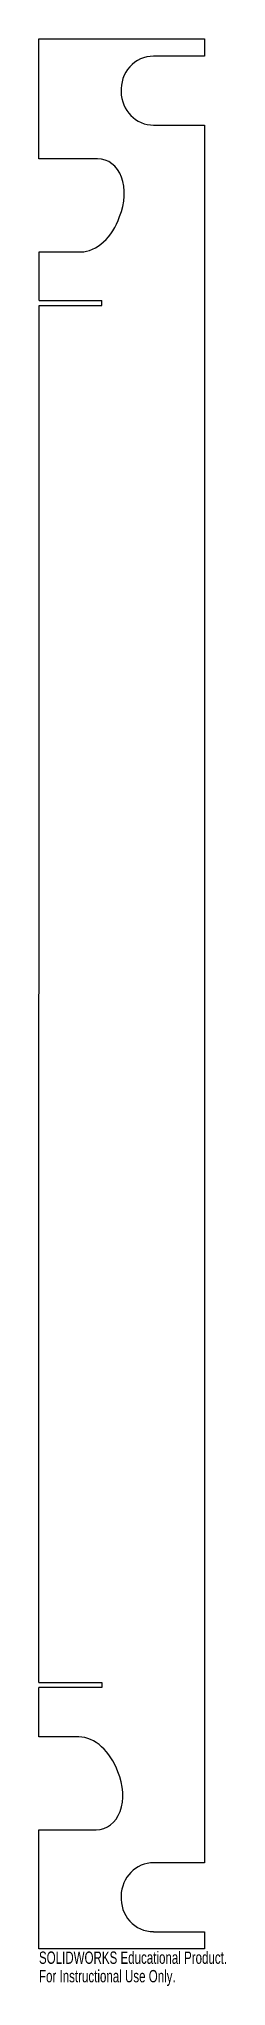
# Model space of a CAD drawing. Header units: millimetres. Extents: x -388 to -315, y -389 to 375.
import ezdxf

# ---------------------------------------------------------------- set-up
doc = ezdxf.new("R2010")
doc.units = ezdxf.units.MM
doc.styles.add('SLDTEXTSTYLE0', font='TXT', dxfattribs={"width": 0.7})

msp = doc.modelspace()

# ---------------------------------------------------------------- linework, layer by layer
at = {"color": 7, "linetype": 'Continuous', "lineweight": 25}
for p, q in [((-388.48, 374.52), (-323.63, 374.52)), ((-388.48, 327.49), (-388.48, 374.52)), ((-323.63, 374.52), (-323.63, 367.76)), ((-323.63, 367.76), (-343.67, 367.76)), ((-343.57, 340.71), (-323.63, 340.71)), ((-323.63, 340.71), (-323.63, -340.72)), ((-365.51, 327.49), (-388.48, 327.49)), ((-388.45, 291.02), (-372.13, 291.02)), ((-388.45, 272), (-388.45, 291.02)), ((-388.48, -270), (-388.45, 270)), ((-388.45, 272), (-363.83, 272)), ((-388.45, 270), (-363.83, 270)), ((-363.83, 270), (-363.83, 272)), ((-388.48, -270), (-363.83, -270)), ((-363.83, -272), (-388.48, -272)), ((-388.48, -291.38), (-388.48, -272)), ((-363.83, -270), (-363.83, -272)), ((-372.86, -291.38), (-388.48, -291.38)), ((-388.48, -327.76), (-366.08, -327.76)), ((-388.48, -374.52), (-388.48, -327.76)), ((-323.63, -340.72), (-343.56, -340.71)), ((-343.67, -367.76), (-323.63, -367.76)), ((-323.63, -367.76), (-323.63, -374.52)), ((-323.63, -374.52), (-388.48, -374.52))]:
    msp.add_line(p, q, dxfattribs=at)
for centre, major_axis, ratio, start_param, end_param in [((-343.63, 354.52), (0.5, -13.22), 0.959731, 3.105516, 4.73451), ((-343.61, 353.94), (0.5, -13.22), 0.959731, 4.690268, 6.247109), ((-368.48, 310.18), (6.22, 16.73), 0.711446, 4.657027, 6.541552), ((-369.16, 308.33), (6.22, 16.73), 0.711446, 3.399959, 4.767751), ((-369.82, -308.65), (6.38, -16.66), 0.711781, 1.515461, 2.875364), ((-369.11, -310.49), (6.38, -16.66), 0.711781, 6.016957, 7.909317), ((-343.61, -353.94), (0.5, 13.22), 0.959731, 0.035662, 1.592918), ((-343.63, -354.52), (0.5, 13.22), 0.959731, 1.548675, 3.177669)]:
    msp.add_ellipse(centre, major_axis=major_axis, ratio=ratio, start_param=start_param, end_param=end_param, dxfattribs=at)

# ---------------------------------------------------------------- texts
at = {"color": 7, "linetype": 'Continuous', "char_height": 4.8336, "attachment_point": 1, "style": 'SLDTEXTSTYLE0'}
for s, insert in [('SOLIDWORKS Educational Product.', (-388.48, -375.54)), ('For Instructional Use Only.', (-388.48, -382.79))]:
    msp.add_mtext(s, dxfattribs=dict(at, insert=insert))

doc.saveas('drawing.dxf')
